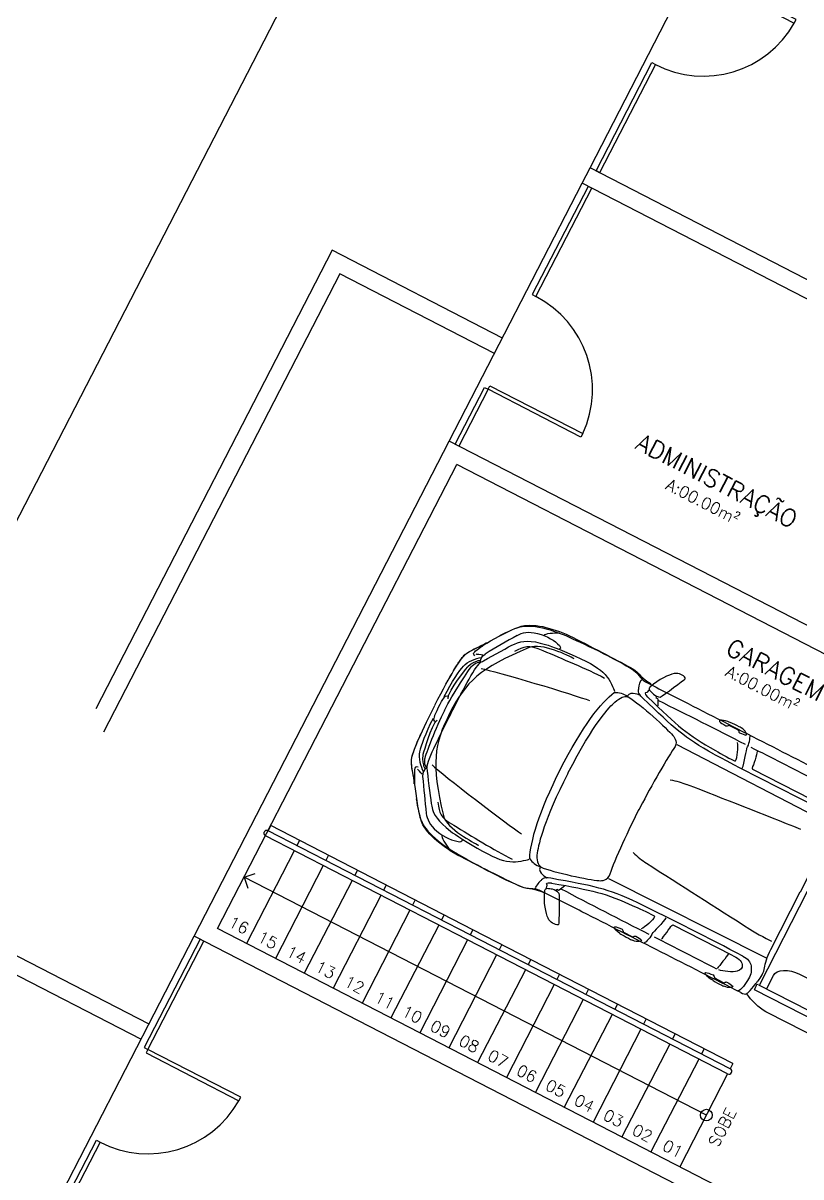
# Model space of a CAD drawing. Header units: millimetres. Extents: x 272118 to 273910, y 9581933 to 9583029.
# Drawn here: x 273267.46 to 273274.17, y 9582521.07 to 9582531.02 of the extents above; entities that cross this region are included whole.
import ezdxf

# ---------------------------------------------------------------- set-up
doc = ezdxf.new("R2010")
doc.units = ezdxf.units.MM
doc.header["$PDMODE"] = 35
doc.linetypes.add('HIDDEN', pattern=[9.525, 6.35, -3.175])
for name, color, linetype in [('ARQ-ALVENARIA', 4, 'Continuous'), ('ARQ-COTAS', 30, 'Continuous'), ('ARQ-ESQ-02', 2, 'Continuous'), ('ARQ-PENA-01', 1, 'Continuous'), ('ARQ-PENA-02', 2, 'Continuous'), ('ARQ-PENA-FINA-CINZA', 8, 'Continuous'), ('ARQ-PROJ-01', 1, 'HIDDEN'), ('ARQ-TEXTO2', 2, 'Continuous'), ('ARQ-TEXTO3', 3, 'Continuous')]:
    doc.layers.add(name, color=color, linetype=linetype)
doc.styles.add('ROMANS', font='romans.shx')
doc.styles.add('Romans_Anot', font='romans.shx')
doc.dimstyles.new('Escala 1-100', dxfattribs={"dimscale": 10, "dimtxt": 0.2, "dimasz": 0.15, "dimexe": 0.1, "dimexo": 0.2, "dimgap": 0.15, "dimtad": 1, "dimzin": 4, "dimdsep": 46, "dimtxsty": 'Romans_Anot', "dimblk": 'OBLIQUE', "dimcen": 0.25, "dimclrd": 256, "dimclre": 256, "dimclrt": 2, "dimaunit": 1, "dimadec": 3, "dimazin": 0, "dimtfac": 1, "dimtix": 1, "dimtmove": 2, "dimatfit": 3, "dimfxl": 0, "dimlwd": -1, "dimlwe": -1, "dimarcsym": 0})
doc.dimstyles.new('Escala 1-1000', dxfattribs={"dimscale": 15, "dimtxt": 0.2, "dimasz": 0.15, "dimexe": 0.1, "dimexo": 0.2, "dimgap": 0.15, "dimtad": 1, "dimzin": 4, "dimdsep": 46, "dimtxsty": 'Romans_Anot', "dimblk": 'OBLIQUE', "dimcen": 0.25, "dimse1": 1, "dimse2": 1, "dimsd1": 1, "dimsd2": 1, "dimclrd": 256, "dimclre": 256, "dimclrt": 2, "dimaunit": 1, "dimadec": 3, "dimazin": 0, "dimtfac": 1, "dimtix": 1, "dimtmove": 2, "dimatfit": 3, "dimfxl": 0, "dimlwd": -1, "dimlwe": -1, "dimarcsym": 0})

# ---------------------------------------------------------------- blocks, each defined once
blk = doc.blocks.new('*D37')
at = {"layer": 'Defpoints', "color": 0, "transparency": 16777216}
for p in [(273336.8507, 9582539.3946), (273336.8507, 9582539.3946), (273261.8954, 9582473.2003)]:
    blk.add_point(p, dxfattribs=at)
at = {"layer": 'ARQ-COTAS', "color": 2, "transparency": 16777216, "insert": (273296.8908, 9582509.1083), "char_height": 3, "attachment_point": 5, "rotation": 41.44827, "style": 'Romans_Anot'}
blk.add_mtext('100.00', dxfattribs=at)
blk = doc.blocks.new('_Oblique')
at = {"color": 0, "linetype": 'ByBlock', "lineweight": -2}
blk.add_line((-0.5, -0.5), (0.5, 0.5), dxfattribs=at)
blk = doc.blocks.new('*D40')
at = {"layer": 'ARQ-COTAS', "transparency": 16777216}
for p, q in [((273233.4164, 9582530.6198), (273231.8271, 9582527.535)), ((273270.3323, 9582508.8217), (273232.2851, 9582528.424)), ((273271.5896, 9582511.262), (273269.8743, 9582507.9328))]:
    blk.add_line(p, q, dxfattribs=at)
at = {"layer": 'Defpoints', "color": 0, "transparency": 16777216}
for p in [(273234.3324, 9582532.3977), (273232.2851, 9582528.424), (273272.5056, 9582513.0399)]:
    blk.add_point(p, dxfattribs=at)
at = {"layer": 'ARQ-COTAS', "transparency": 16777216, "xscale": 1.5, "yscale": 1.5, "zscale": 1.5}
for p, rotation in [((273232.2851, 9582528.424), 152.7420631240828), ((273270.3323, 9582508.8217), 332.7420631240828)]:
    blk.add_blockref('_Oblique', p, dxfattribs=dict(at, rotation=rotation))
at = {"layer": 'ARQ-COTAS', "color": 2, "transparency": 16777216, "insert": (273252.4537, 9582520.8452), "char_height": 2, "attachment_point": 5, "rotation": 332.74206, "style": 'Romans_Anot'}
blk.add_mtext('42.80', dxfattribs=at)
blk = doc.blocks.new('*D41')
at = {"layer": 'ARQ-COTAS', "transparency": 16777216}
for p, q in [((273283.1915, 9582529.4141), (273286.6176, 9582527.6489)), ((273276.8206, 9582510.8167), (273285.7287, 9582528.1069)), ((273274.2835, 9582512.1239), (273277.7096, 9582510.3587))]:
    blk.add_line(p, q, dxfattribs=at)
at = {"layer": 'Defpoints', "color": 0, "transparency": 16777216}
for p in [(273281.4136, 9582530.3301), (273285.7287, 9582528.1069), (273272.5056, 9582513.0399)]:
    blk.add_point(p, dxfattribs=at)
at = {"layer": 'ARQ-COTAS', "transparency": 16777216, "xscale": 1.5, "yscale": 1.5, "zscale": 1.5}
for p, rotation in [((273285.7287, 9582528.1069), 62.74206312157574), ((273276.8206, 9582510.8167), 242.7420631215758)]:
    blk.add_blockref('_Oblique', p, dxfattribs=dict(at, rotation=rotation))
at = {"layer": 'ARQ-COTAS', "color": 2, "transparency": 16777216, "insert": (273279.0523, 9582520.6068), "char_height": 2, "attachment_point": 5, "rotation": 62.74206, "style": 'Romans_Anot'}
blk.add_mtext('19.45', dxfattribs=at)

msp = doc.modelspace()

# ---------------------------------------------------------------- hatches: boundary and pattern name
at = {"layer": 'ARQ-ALVENARIA'}
h = msp.add_hatch(color=8, dxfattribs=at)
h.paths.add_polyline_path([(273272.8617, 9582525.2664, 0.002536), (273272.895, 9582525.2319)], flags=0)
h.paths.add_polyline_path([(273272.895, 9582525.2319, 0.139761), (273272.9547, 9582525.2075)], flags=0)
h.paths.add_polyline_path([(273273.1629, 9582525.3591, 0.291649), (273273.1702, 9582525.3725)], flags=0)
h = msp.add_hatch(color=8, dxfattribs=at)
h.paths.add_polyline_path([(273272.0258, 9582523.5498, 0.001), (273271.9784, 9582523.5565)], flags=0)
h.paths.add_polyline_path([(273272.0806, 9582523.5158, 0.139158), (273272.0258, 9582523.5498)], flags=0)

# ---------------------------------------------------------------- linework, layer by layer
at = {"layer": 'ARQ-ALVENARIA', "color": 8}
for p, q in [((273272.2814, 9582529.6355), (273272.3501, 9582529.7688)), ((273276.7948, 9582527.4788), (273272.3501, 9582529.7688)), ((273275.9705, 9582527.7348), (273272.2814, 9582529.6355)), ((273268.938, 9582523.1461), (273271.1364, 9582527.4131)), ((273275.3145, 9582525.2605), (273271.1364, 9582527.4131)), ((273269.14, 9582523.2107), (273271.201, 9582527.211)), ((273275.2458, 9582525.1271), (273271.201, 9582527.211)), ((273270.3448, 9582523.715), (273270.3219, 9582523.6705)), ((273270.5937, 9582523.5867), (273270.5708, 9582523.5423)), ((273270.8426, 9582523.4585), (273270.8197, 9582523.414)), ((273270.7968, 9582523.3696), (273270.3846, 9582522.5695)), ((273271.0915, 9582523.3303), (273271.0686, 9582523.2858)), ((273275.3627, 9582520.0048), (273269.14, 9582523.2107)), ((273271.0457, 9582523.2414), (273270.6335, 9582522.4413)), ((273271.3404, 9582523.202), (273271.3175, 9582523.1576)), ((273273.5805, 9582522.0479), (273271.3404, 9582523.202)), ((273273.3828, 9582520.8561), (273268.938, 9582523.1461)), ((273271.2946, 9582523.1131), (273270.8824, 9582522.3131)), ((273273.5347, 9582521.959), (273271.2946, 9582523.1131)), ((273273.5576, 9582522.0034), (273271.3175, 9582523.1576)), ((273271.5893, 9582523.0738), (273271.5664, 9582523.0293)), ((273271.5435, 9582522.9849), (273271.1313, 9582522.1848)), ((273271.8382, 9582522.9455), (273271.8153, 9582522.9011)), ((273271.7924, 9582522.8566), (273271.3802, 9582522.0566)), ((273272.0871, 9582522.8173), (273272.0642, 9582522.7728)), ((273272.0413, 9582522.7284), (273271.6291, 9582521.9283)), ((273272.336, 9582522.6891), (273272.3131, 9582522.6446)), ((273272.2902, 9582522.6002), (273271.878, 9582521.8001)), ((273272.5849, 9582522.5608), (273272.562, 9582522.5164)), ((273272.5391, 9582522.4719), (273272.1269, 9582521.6719)), ((273272.8338, 9582522.4326), (273272.8109, 9582522.3881)), ((273273.0827, 9582522.3043), (273273.0598, 9582522.2599)), ((273273.3316, 9582522.1761), (273273.3087, 9582522.1317)), ((273273.5805, 9582522.0479), (273273.5576, 9582522.0034))]:
    msp.add_line(p, q, dxfattribs=at)
for points in [[(273272.828, 9582525.3392, 0.007609), (273273.1938, 9582525.1512, -0.000033), (273274.5621, 9582524.4519)], [(273272.8617, 9582525.2664, 0.002536), (273272.895, 9582525.2319, 0.139761), (273272.9547, 9582525.2075)], [(273273.6336, 9582524.9511, 0.018307), (273273.5583, 9582524.9874, 0.00379), (273273.5381, 9582524.9956)], [(273273.648, 9582522.6598, -0.000029), (273272.2787, 9582523.357, 0.007592), (273271.9117, 9582523.5428)], [(273272.0806, 9582523.5158, 0.139158), (273272.0258, 9582523.5498, 0.001), (273271.9784, 9582523.5565)], [(273272.6068, 9582523.1696, -0.001054), (273272.6253, 9582523.1581, 0.01916), (273272.6989, 9582523.1185, 0.013324), (273272.7161, 9582523.1103)], [(273273.4106, 9582522.7626, 0.019973), (273273.4842, 9582522.7228, 0.002241), (273273.5013, 9582522.7146)]]:
    msp.add_lwpolyline(points, format="xyb", dxfattribs=at)
for points in [[(273271.1049, 9582525.215), (273271.1199, 9582525.2163)], [(273272.5571, 9582525.2464), (273272.563, 9582525.2461)], [(273272.8574, 9582525.2675), (273272.8391, 9582525.2471)], [(273272.9231, 9582525.2132), (273272.917, 9582525.2014), (273272.9302, 9582525.194), (273272.9328, 9582525.1889), (273272.9331, 9582525.13)], [(273271.0006, 9582525.0106), (273271.0084, 9582524.9976)], [(273273.5187, 9582524.9583), (273273.533, 9582524.9597)], [(273273.5465, 9582524.9646), (273273.621, 9582524.9274)], [(273273.0965, 9582524.7976), (273274.4488, 9582524.098)], [(273273.5948, 9582524.6565), (273273.6019, 9582524.6586)], [(273273.7461, 9582524.5954), (273273.7497, 9582524.5846), (273274.2551, 9582524.3268)], [(273274.4133, 9582524.0249), (273274.1591, 9582523.5264)], [(273271.8279, 9582523.8166), (273271.8315, 9582523.8119)], [(273272.5078, 9582523.6435), (273273.868, 9582522.9595)], [(273271.9749, 9582523.5593), (273271.9808, 9582523.5861)], [(273272.0574, 9582523.538), (273272.0634, 9582523.5498), (273272.0771, 9582523.5436), (273272.0828, 9582523.5444), (273272.1307, 9582523.5788)], [(273273.8139, 9582522.7285), (273274.2242, 9582523.5328)], [(273273.9064, 9582523.031), (273274.1607, 9582523.5295)], [(273272.9024, 9582523.3211), (273272.9049, 9582523.3141)], [(273272.6255, 9582523.2072), (273272.6329, 9582523.1949)], [(273273.0529, 9582523.2393), (273273.0638, 9582523.2428), (273273.5692, 9582522.985)], [(273272.6368, 9582523.1811), (273272.7106, 9582523.1426)], [(273273.4109, 9582522.8115), (273273.4181, 9582522.7992)], [(273273.8715, 9582522.6962), (273273.929, 9582522.8056)], [(273274.1556, 9582522.8188), (273274.47, 9582522.6584)], [(273273.4222, 9582522.7855), (273273.4959, 9582522.7469)], [(273273.8021, 9582522.7267), (273274.9661, 9582522.133), (273275.0383, 9582522.0973)], [(273273.7165, 9582522.6246), (273273.7002, 9582522.6478)], [(273275.0116, 9582522.0482), (273273.7672, 9582522.6829)], [(273274.5017, 9582522.1697), (273273.882, 9582522.4858)]]:
    msp.add_lwpolyline(points, dxfattribs=at)
msp.add_circle((273273.3515, 9582521.6034), 0.05, dxfattribs=at)
for centre, radius, start, end in [((273278.6258, 9582513.5733), 13.9883, 119.57799, 120.88468), ((273273.1561, 9582525.3715), 0.0142, 298.68386, 3.72097), ((273272.4513, 9582524.8545), 0.422, 57.48079, 58.43093), ((273251.5827, 9582481.8595), 48.2947, 62.75973, 63.75688), ((273292.122, 9582560.0848), 40.0111, 242.1266, 243.5802), ((270612.3752, 9577307.3715), 5856.9726, 62.9682854, 62.97417747), ((273285.4508, 9582525.8181), 14.6019, 185.0942, 186.34598), ((273168.3631, 9582256.8177), 287.4306, 68.401464, 68.61257), ((273421.9329, 9582756.3968), 276.3016, 237.342215, 237.561821), ((273295.6206, 9582568.1938), 50.4576, 242.21331, 243.18028), ((273254.7855, 9582486.8644), 40.7479, 62.39501, 63.82232), ((274603.3744, 9585131.9471), 2928.4864, 242.9787828, 242.9905669), ((273273.5462, 9582521.9812), 0.025, 242.74206, 62.74206)]:
    msp.add_arc(centre, radius, start, end, dxfattribs=at)
for points in [[(273271.4323, 9582525.6558), (273271.4953, 9582525.6979), (273271.6408, 9582525.7724), (273271.7002, 9582525.797)], [(273271.5716, 9582525.7367), (273271.6312, 9582525.769), (273271.7399, 9582525.8139), (273271.7712, 9582525.8214)], [(273271.7002, 9582525.797), (273271.7711, 9582525.8264), (273271.8953, 9582525.8387), (273272.1251, 9582525.7422)], [(273271.7712, 9582525.8214), (273271.8024, 9582525.8289), (273271.9008, 9582525.8273), (273271.9693, 9582525.808)], [(273271.9693, 9582525.808), (273272.0549, 9582525.7839), (273272.1187, 9582525.7631), (273272.2026, 9582525.7203)], [(273271.6986, 9582525.6641), (273271.7696, 9582525.6964), (273271.834, 9582525.6992), (273271.9665, 9582525.6602)], [(273271.7211, 9582525.7388), (273271.7621, 9582525.7615), (273271.8216, 9582525.7761), (273271.8966, 9582525.7553)], [(273271.8966, 9582525.7553), (273271.9867, 9582525.7302), (273272.0451, 9582525.6954), (273272.0862, 9582525.6506)], [(273271.9529, 9582525.7416), (273271.963, 9582525.7538), (273272.0367, 9582525.763), (273272.0858, 9582525.7595)], [(273272.1251, 9582525.7422), (273272.2219, 9582525.7015), (273272.5181, 9582525.5639), (273272.6969, 9582525.4566)], [(273272.2026, 9582525.7203), (273272.3766, 9582525.6316), (273272.6206, 9582525.5073), (273272.7169, 9582525.4503)], [(273271.8251, 9582525.634), (273271.3972, 9582525.455), (273271.2793, 9582525.3405), (273271.1413, 9582525.07)], [(273271.2266, 9582525.5173), (273271.2616, 9582525.5706), (273271.2692, 9582525.5725), (273271.3099, 9582525.5993)], [(273271.2575, 9582525.5574), (273271.3032, 9582525.6106), (273271.4111, 9582525.6402), (273271.4557, 9582525.6766)], [(273271.3099, 9582525.5993), (273271.3508, 9582525.626), (273271.4269, 9582525.6522), (273271.4323, 9582525.6558)], [(273271.3572, 9582525.5628), (273271.3369, 9582525.5771), (273271.344, 9582525.5864), (273271.3561, 9582525.5979)], [(273271.3561, 9582525.5979), (273271.3681, 9582525.6097), (273271.4475, 9582525.6653), (273271.4475, 9582525.6653)], [(273271.4318, 9582525.5191), (273271.5187, 9582525.5676), (273271.6477, 9582525.6411), (273271.6986, 9582525.6641)], [(273271.7013, 9582525.6033), (273271.7876, 9582525.6454), (273271.8124, 9582525.6637), (273271.9426, 9582525.6081)], [(273272.2116, 9582525.5375), (273272.1685, 9582525.5595), (273271.9344, 9582525.6798), (273271.8251, 9582525.634)], [(273271.9426, 9582525.6081), (273272.1062, 9582525.5381), (273272.3196, 9582525.4516), (273272.4753, 9582525.3705)], [(273271.9665, 9582525.6602), (273272.017, 9582525.6455), (273272.1392, 9582525.597), (273272.2686, 9582525.5369)], [(273272.0862, 9582525.6506), (273272.1002, 9582525.6352), (273272.0928, 9582525.6206), (273272.083, 9582525.619)], [(273271.0114, 9582525.1358), (273271.1581, 9582525.4235), (273271.2266, 9582525.5173), (273271.2266, 9582525.5173)], [(273271.138, 9582525.3696), (273271.138, 9582525.3696), (273271.1997, 9582525.4903), (273271.2575, 9582525.5574)], [(273271.1501, 9582525.0632), (273271.2375, 9582525.2346), (273271.3506, 9582525.46), (273271.4046, 9582525.505)], [(273271.2579, 9582525.4743), (273271.2936, 9582525.5139), (273271.3653, 9582525.5399), (273271.4125, 9582525.5484)], [(273271.2969, 9582525.4704), (273271.3218, 9582525.4996), (273271.3749, 9582525.5177), (273271.3749, 9582525.5177)], [(273271.3343, 9582525.4768), (273271.3604, 9582525.5023), (273271.3737, 9582525.5031), (273271.3924, 9582525.5067)], [(273271.4257, 9582525.5686), (273271.4127, 9582525.5731), (273271.3672, 9582525.5754), (273271.3672, 9582525.5754)], [(273271.3749, 9582525.5177), (273271.391, 9582525.5244), (273271.4005, 9582525.5229), (273271.4005, 9582525.5229)], [(273271.3924, 9582525.5067), (273271.4088, 9582525.5099), (273271.4185, 9582525.5117), (273271.4318, 9582525.5191)], [(273271.4049, 9582525.5137), (273271.4075, 9582525.5362), (273271.4124, 9582525.5573), (273271.4454, 9582525.5781)], [(273272.2686, 9582525.5369), (273272.398, 9582525.4768), (273272.4521, 9582525.4373), (273272.4965, 9582525.3799)], [(273271.0925, 9582525.211), (273271.1586, 9582525.3406), (273271.2222, 9582525.4346), (273271.2579, 9582525.4743)], [(273271.0945, 9582525.0912), (273271.1684, 9582525.2361), (273271.3086, 9582525.4515), (273271.3343, 9582525.4768)], [(273271.1301, 9582525.2206), (273271.1864, 9582525.3384), (273271.2969, 9582525.4704), (273271.2969, 9582525.4704)], [(273271.412, 9582525.4535), (273271.5255, 9582525.4315), (273272.2199, 9582525.2259), (273272.3454, 9582525.1766)], [(273272.6969, 9582525.4566), (273272.7814, 9582525.4059), (273272.7728, 9582525.3692), (273272.828, 9582525.3392)], [(273272.7169, 9582525.4503), (273272.7807, 9582525.4127), (273272.7899, 9582525.3658), (273272.8745, 9582525.3226)], [(273273.0729, 9582525.4089), (273273.029, 9582525.3993), (273272.9436, 9582525.364), (273272.866, 9582525.2918)], [(273273.0729, 9582525.4089), (273273.029, 9582525.3993), (273272.9436, 9582525.364), (273272.866, 9582525.2918)], [(273273.1702, 9582525.3725), (273273.1558, 9582525.3947), (273273.1165, 9582525.4183), (273273.0729, 9582525.4089)], [(273273.1702, 9582525.3725), (273273.1558, 9582525.3947), (273273.1165, 9582525.4183), (273273.0729, 9582525.4089)], [(273272.4965, 9582525.3799), (273272.5337, 9582525.3324), (273272.5611, 9582525.254), (273272.5611, 9582525.254)], [(273272.7703, 9582525.2841), (273272.7731, 9582525.3014), (273272.7835, 9582525.3593), (273272.7978, 9582525.3582)], [(273272.866, 9582525.2918), (273272.866, 9582525.2918), (273272.8512, 9582525.2771), (273272.8617, 9582525.2664)], [(273272.866, 9582525.2918), (273272.866, 9582525.2918), (273272.8512, 9582525.2771), (273272.8617, 9582525.2664)], [(273272.9547, 9582525.2075), (273272.9839, 9582525.2207), (273273.1629, 9582525.3591), (273273.1629, 9582525.3591)], [(273272.9547, 9582525.2075), (273272.9839, 9582525.2207), (273273.1629, 9582525.3591), (273273.1629, 9582525.3591)], [(273271.0428, 9582525.1188), (273271.0856, 9582525.2026), (273271.1049, 9582525.215), (273271.1049, 9582525.215)], [(273271.1275, 9582525.1924), (273271.126, 9582525.2069), (273271.1301, 9582525.2206), (273271.1301, 9582525.2206)], [(273272.0924, 9582524.5825), (273272.2787, 9582524.9477), (273272.4491, 9582525.1666), (273272.5571, 9582525.2464)], [(273272.563, 9582525.2461), (273272.5982, 9582525.2474), (273272.6349, 9582525.2373), (273272.6723, 9582525.214)], [(273272.5632, 9582525.1624), (273272.61, 9582525.2017), (273272.6462, 9582525.2205), (273272.6718, 9582525.2104)], [(273272.6733, 9582525.2176), (273272.6877, 9582525.2458), (273272.7174, 9582525.2415), (273272.7369, 9582525.2374)], [(273272.6782, 9582525.2103), (273272.7886, 9582525.1398), (273273.0126, 9582524.9354), (273273.0627, 9582524.876)], [(273272.7369, 9582525.2374), (273272.7567, 9582525.2334), (273272.7817, 9582525.2247), (273272.7817, 9582525.2247)], [(273272.8033, 9582525.1988), (273272.7549, 9582525.2453), (273272.7673, 9582525.2668), (273272.7703, 9582525.2841)], [(273273.4161, 9582524.7156), (273273.1565, 9582524.8584), (273273.0774, 9582524.9363), (273272.8033, 9582525.1988)], [(273272.8391, 9582525.2471), (273272.8251, 9582525.2498), (273272.8237, 9582525.2394), (273272.8237, 9582525.2394)], [(273272.8237, 9582525.2394), (273272.8267, 9582525.2259), (273272.8461, 9582525.2068), (273272.8461, 9582525.2068)], [(273272.8461, 9582525.2068), (273273.1086, 9582524.9581), (273273.1826, 9582524.8827), (273273.4298, 9582524.7468)], [(273271.0098, 9582525.1327), (273270.863, 9582524.845), (273270.8273, 9582524.7343), (273270.8273, 9582524.7343)], [(273271.0948, 9582525.0919), (273271.0208, 9582524.9467), (273270.9289, 9582524.7069), (273270.9233, 9582524.671)], [(273271.042, 9582525.1172), (273270.9993, 9582525.0335), (273271.0006, 9582525.0106), (273271.0006, 9582525.0106)], [(273272.1593, 9582524.5508), (273272.3828, 9582524.9889), (273272.5224, 9582525.128), (273272.5632, 9582525.1624)], [(273270.9966, 9582525.0231), (273270.9304, 9582524.8932), (273270.8917, 9582524.7867), (273270.8806, 9582524.7344)], [(273271.1501, 9582525.0632), (273271.0627, 9582524.8919), (273270.9465, 9582524.6678), (273270.9418, 9582524.5977)], [(273271.1413, 9582525.07), (273271.0034, 9582524.7994), (273270.9798, 9582524.6368), (273271.0861, 9582524.1853)], [(273271.0334, 9582525.0057), (273271.0208, 9582524.9985), (273271.0121, 9582524.9872), (273271.0121, 9582524.9872)], [(273273.4707, 9582525.0078), (273273.4627, 9582525.0075), (273273.4632, 9582525.0001), (273273.4654, 9582524.9975)], [(273273.4707, 9582525.0078), (273273.4627, 9582525.0075), (273273.4632, 9582525.0001), (273273.4654, 9582524.9975)], [(273273.4654, 9582524.9975), (273273.4733, 9582524.9873), (273273.4936, 9582524.9733), (273273.5187, 9582524.9583)], [(273273.4654, 9582524.9975), (273273.4733, 9582524.9873), (273273.4936, 9582524.9733), (273273.5187, 9582524.9583)], [(273273.5381, 9582524.9956), (273273.5084, 9582525.0075), (273273.4842, 9582525.0084), (273273.4707, 9582525.0078)], [(273273.5381, 9582524.9956), (273273.5084, 9582525.0075), (273273.4842, 9582525.0084), (273273.4707, 9582525.0078)], [(273270.815, 9582524.6898), (273270.8354, 9582524.7759), (273270.8968, 9582524.8967), (273270.8968, 9582524.8967)], [(273271.0121, 9582524.9872), (273270.9498, 9582524.8723), (273270.9078, 9582524.7055), (273270.9078, 9582524.7055)], [(273273.533, 9582524.9597), (273273.5389, 9582524.9611), (273273.5465, 9582524.9646), (273273.5465, 9582524.9646)], [(273273.533, 9582524.9597), (273273.5389, 9582524.9611), (273273.5465, 9582524.9646), (273273.5465, 9582524.9646)], [(273273.621, 9582524.9274), (273273.6339, 9582524.9208), (273273.6298, 9582524.9103), (273273.6308, 9582524.907)], [(273273.621, 9582524.9274), (273273.6339, 9582524.9208), (273273.6298, 9582524.9103), (273273.6308, 9582524.907)], [(273273.6308, 9582524.907), (273273.6308, 9582524.907), (273273.633, 9582524.9012), (273273.6371, 9582524.8994)], [(273273.6308, 9582524.907), (273273.6308, 9582524.907), (273273.633, 9582524.9012), (273273.6371, 9582524.8994)], [(273273.6503, 9582524.9419), (273273.6453, 9582524.9447), (273273.639, 9582524.9483), (273273.6336, 9582524.9511)], [(273273.6503, 9582524.9419), (273273.6453, 9582524.9447), (273273.639, 9582524.9483), (273273.6336, 9582524.9511)], [(273273.6371, 9582524.8994), (273273.6608, 9582524.8883), (273273.6811, 9582524.8816), (273273.6913, 9582524.8796)], [(273273.6371, 9582524.8994), (273273.6608, 9582524.8883), (273273.6811, 9582524.8816), (273273.6913, 9582524.8796)], [(273273.6912, 9582524.9025), (273273.6853, 9582524.9138), (273273.6729, 9582524.9296), (273273.6503, 9582524.9419)], [(273273.6912, 9582524.9025), (273273.6853, 9582524.9138), (273273.6729, 9582524.9296), (273273.6503, 9582524.9419)], [(273273.6913, 9582524.8796), (273273.702, 9582524.8774), (273273.6995, 9582524.887), (273273.6912, 9582524.9025)], [(273273.6913, 9582524.8796), (273273.702, 9582524.8774), (273273.6995, 9582524.887), (273273.6912, 9582524.9025)], [(273273.0627, 9582524.876), (273273.0815, 9582524.854), (273273.1089, 9582524.8143), (273273.0724, 9582524.7628)], [(273273.6019, 9582524.6586), (273273.6206, 9582524.6778), (273273.6267, 9582524.7829), (273273.6203, 9582524.814)], [(273273.7002, 9582524.7652), (273273.7211, 9582524.796), (273273.7307, 9582524.858), (273273.7281, 9582524.8757)], [(273270.8273, 9582524.7343), (273270.8047, 9582524.6749), (273270.8076, 9582524.6676), (273270.8098, 9582524.619)], [(273270.8806, 9582524.7344), (273270.8694, 9582524.6821), (273270.8904, 9582524.609), (273270.9112, 9582524.5657)], [(273270.9078, 9582524.7055), (273270.8988, 9582524.6681), (273270.9155, 9582524.6147), (273270.9155, 9582524.6147)], [(273273.0724, 9582524.7628), (273273.003, 9582524.665), (273272.8475, 9582524.3876), (273272.7689, 9582524.2335)], [(273273.4297, 9582524.7467), (273273.4831, 9582524.7155), (273273.5686, 9582524.6675), (273273.5948, 9582524.6565)], [(273273.6613, 9582524.5947), (273273.6789, 9582524.6318), (273273.7002, 9582524.7652), (273273.7002, 9582524.7652)], [(273273.789, 9582524.7365), (273273.7887, 9582524.7138), (273273.7556, 9582524.6189), (273273.7461, 9582524.5954)], [(273270.8348, 9582524.4593), (273270.8381, 9582524.5168), (273270.7987, 9582524.6215), (273270.815, 9582524.6898)], [(273270.8098, 9582524.619), (273270.8123, 9582524.5701), (273270.8357, 9582524.4931), (273270.836, 9582524.4868)], [(273270.8672, 9582524.6021), (273270.8437, 9582524.6101), (273270.8404, 9582524.5989), (273270.8381, 9582524.5823)], [(273270.9349, 9582524.5923), (273270.9183, 9582524.5771), (273270.9039, 9582524.5605), (273270.9065, 9582524.5215)], [(273270.9155, 9582524.6147), (273270.9194, 9582524.5975), (273270.9262, 9582524.5907), (273270.9262, 9582524.5907)], [(273270.9233, 9582524.671), (273270.9181, 9582524.635), (273270.9251, 9582524.6237), (273270.9333, 9582524.6066)], [(273270.9333, 9582524.6066), (273270.9404, 9582524.5915), (273270.9446, 9582524.5825), (273270.9464, 9582524.5676)], [(273270.9878, 9582524.6217), (273271.0723, 9582524.543), (273271.6464, 9582524.1016), (273271.7599, 9582524.0288)], [(273270.8381, 9582524.5823), (273270.8356, 9582524.5657), (273270.8372, 9582524.4688), (273270.8372, 9582524.4688)], [(273270.9028, 9582524.5433), (273270.8914, 9582524.5511), (273270.8628, 9582524.5865), (273270.8628, 9582524.5865)], [(273270.9464, 9582524.5676), (273270.9581, 9582524.4687), (273270.9744, 9582524.3211), (273270.9856, 9582524.2662)], [(273272.0924, 9582524.5825), (273271.9061, 9582524.2173), (273271.829, 9582523.9507), (273271.8279, 9582523.8166)], [(273272.1573, 9582524.5469), (273271.9538, 9582524.1479), (273271.9087, 9582523.9521), (273271.8943, 9582523.8634)], [(273273.0396, 9582524.4926), (273273.0934, 9582524.4861), (273273.1428, 9582524.4682), (273273.1811, 9582524.4546)], [(273270.836, 9582524.4868), (273270.8389, 9582524.4111), (273270.864, 9582524.2495), (273270.8789, 9582524.1869)], [(273270.9028, 9582524.1189), (273270.8906, 9582524.1487), (273270.8631, 9582524.263), (273270.8542, 9582524.3302)], [(273271.0364, 9582524.2999), (273271.053, 9582524.2052), (273271.0528, 9582524.1744), (273271.1742, 9582524.1016)], [(273270.9383, 9582524.2041), (273270.9441, 9582524.1577), (273270.9671, 9582524.1008), (273271.028, 9582524.0525)], [(273270.9856, 9582524.2662), (273271.0011, 9582524.1898), (273271.0368, 9582524.1362), (273271.146, 9582524.0517)], [(273272.5217, 9582523.6833), (273272.5602, 9582523.797), (273272.6935, 9582524.0858), (273272.772, 9582524.2396)], [(273270.8789, 9582524.1869), (273270.8968, 9582524.1124), (273270.9598, 9582524.0045), (273271.1727, 9582523.875)], [(273271.03, 9582523.9664), (273270.9742, 9582524.0106), (273270.9151, 9582524.0892), (273270.9028, 9582524.1189)], [(273271.0861, 9582524.1853), (273271.1133, 9582524.0699), (273271.3481, 9582523.9511), (273271.3912, 9582523.9291)], [(273271.1742, 9582524.1016), (273271.3269, 9582524.0102), (273271.5223, 9582523.8884), (273271.6793, 9582523.8098)], [(273271.028, 9582524.0525), (273271.1013, 9582523.9943), (273271.1638, 9582523.9674), (273271.224, 9582523.9603)], [(273271.0721, 9582524.0147), (273271.0683, 9582523.9998), (273271.104, 9582523.9344), (273271.1357, 9582523.8969)], [(273271.146, 9582524.0517), (273271.1877, 9582524.0194), (273271.2986, 9582523.9491), (273271.4232, 9582523.8794)], [(273271.238, 9582523.829), (273271.154, 9582523.8718), (273271.0998, 9582523.9113), (273271.03, 9582523.9664)], [(273271.224, 9582523.9603), (273271.2448, 9582523.9581), (273271.2523, 9582523.9727), (273271.2479, 9582523.9818)], [(273271.1727, 9582523.875), (273271.2625, 9582523.8206), (273271.5478, 9582523.6616), (273271.7398, 9582523.58)], [(273271.7584, 9582523.5712), (273271.6558, 9582523.6157), (273271.412, 9582523.7403), (273271.238, 9582523.829)], [(273271.4232, 9582523.8794), (273271.5479, 9582523.8101), (273271.6116, 9582523.7896), (273271.6841, 9582523.7872)], [(273271.6841, 9582523.7872), (273271.7445, 9582523.7852), (273271.824, 9582523.809), (273271.824, 9582523.809)], [(273271.8315, 9582523.8119), (273271.851, 9582523.7826), (273271.8809, 9582523.759), (273271.9216, 9582523.7423)], [(273271.8943, 9582523.8634), (273271.8847, 9582523.803), (273271.901, 9582523.7596), (273271.9243, 9582523.7449)], [(273272.7212, 9582523.8683), (273272.7581, 9582523.8287), (273272.8015, 9582523.7992), (273272.835, 9582523.7761)], [(273271.9194, 9582523.7395), (273271.9049, 9582523.7111), (273271.9258, 9582523.6896), (273271.9406, 9582523.6762)], [(273271.9216, 9582523.7423), (273272.0391, 9582523.6939), (273272.3455, 9582523.6304), (273272.4244, 9582523.6246)], [(273271.9225, 9582523.622), (273271.9101, 9582523.6094), (273271.8693, 9582523.5668), (273271.8786, 9582523.5562)], [(273272.0108, 9582523.6451), (273271.9449, 9582523.6572), (273271.9347, 9582523.6344), (273271.9225, 9582523.622)], [(273271.9406, 9582523.6762), (273271.9555, 9582523.6627), (273271.9772, 9582523.6475), (273271.9772, 9582523.6475)], [(273271.9808, 9582523.5861), (273271.9703, 9582523.5959), (273271.9779, 9582523.6031), (273271.9779, 9582523.6031)], [(273271.9779, 9582523.6031), (273271.9905, 9582523.6086), (273272.0174, 9582523.6042), (273272.0174, 9582523.6042)], [(273272.7617, 9582523.4328), (273272.4937, 9582523.559), (273272.3843, 9582523.5775), (273272.0108, 9582523.6451)], [(273272.0174, 9582523.6042), (273272.3729, 9582523.5376), (273272.4773, 9582523.522), (273272.7325, 9582523.4018)], [(273272.4244, 9582523.6246), (273272.4533, 9582523.6224), (273272.5015, 9582523.6235), (273272.5217, 9582523.6833)], [(273271.7398, 9582523.58), (273271.8304, 9582523.5414), (273271.855, 9582523.5699), (273271.9117, 9582523.5428)], [(273271.9543, 9582523.5186), (273271.8697, 9582523.5618), (273271.8264, 9582523.5417), (273271.7584, 9582523.5712)], [(273271.9871, 9582523.3021), (273271.969, 9582523.343), (273271.9474, 9582523.433), (273271.9603, 9582523.5382)], [(273271.9871, 9582523.3021), (273271.969, 9582523.343), (273271.9474, 9582523.433), (273271.9603, 9582523.5382)], [(273271.9603, 9582523.5382), (273271.9603, 9582523.5382), (273271.9635, 9582523.5587), (273271.9784, 9582523.5565)], [(273271.9603, 9582523.5382), (273271.9603, 9582523.5382), (273271.9635, 9582523.5587), (273271.9784, 9582523.5565)], [(273272.0806, 9582523.5158), (273272.087, 9582523.4843), (273272.0801, 9582523.2583), (273272.0801, 9582523.2583)], [(273272.0806, 9582523.5158), (273272.087, 9582523.4843), (273272.0801, 9582523.2583), (273272.0801, 9582523.2583)], [(273272.7325, 9582523.4018), (273272.789, 9582523.3768), (273272.8781, 9582523.3358), (273272.9024, 9582523.3211)], [(273272.0735, 9582523.2444), (273272.0472, 9582523.2431), (273272.005, 9582523.2612), (273271.9871, 9582523.3021)], [(273272.0735, 9582523.2444), (273272.0472, 9582523.2431), (273272.005, 9582523.2612), (273271.9871, 9582523.3021)], [(273272.9049, 9582523.3141), (273272.9002, 9582523.2875), (273272.8188, 9582523.221), (273272.7899, 9582523.2081)], [(273273.0036, 9582523.3052), (273272.9839, 9582523.2692), (273272.8885, 9582523.1737), (273272.8885, 9582523.1737)], [(273272.0801, 9582523.2583), (273272.0812, 9582523.2489), (273272.0735, 9582523.2444), (273272.0735, 9582523.2444)], [(273272.0801, 9582523.2583), (273272.0812, 9582523.2489), (273272.0735, 9582523.2444), (273272.0735, 9582523.2444)], [(273272.5573, 9582523.2171), (273272.5529, 9582523.2237), (273272.5591, 9582523.2277), (273272.5625, 9582523.2274)], [(273272.5573, 9582523.2171), (273272.5529, 9582523.2237), (273272.5591, 9582523.2277), (273272.5625, 9582523.2274)], [(273272.6068, 9582523.1696), (273272.5797, 9582523.1868), (273272.5648, 9582523.2058), (273272.5573, 9582523.2171)], [(273272.6068, 9582523.1696), (273272.5797, 9582523.1868), (273272.5648, 9582523.2058), (273272.5573, 9582523.2171)], [(273272.5625, 9582523.2274), (273272.5754, 9582523.227), (273272.5988, 9582523.2189), (273272.6255, 9582523.2072)], [(273272.5625, 9582523.2274), (273272.5754, 9582523.227), (273272.5988, 9582523.2189), (273272.6255, 9582523.2072)], [(273272.9639, 9582523.1218), (273272.982, 9582523.1355), (273273.0395, 9582523.2179), (273273.0529, 9582523.2393)], [(273273.7277, 9582523.2063), (273273.7758, 9582523.173), (273273.9138, 9582523.1027), (273273.9138, 9582523.1027)], [(273272.6329, 9582523.1949), (273272.6352, 9582523.1893), (273272.6368, 9582523.1811), (273272.6368, 9582523.1811)], [(273272.6329, 9582523.1949), (273272.6352, 9582523.1893), (273272.6368, 9582523.1811), (273272.6368, 9582523.1811)], [(273272.7106, 9582523.1426), (273272.7235, 9582523.136), (273272.7297, 9582523.1455), (273272.7328, 9582523.1466)], [(273272.7106, 9582523.1426), (273272.7235, 9582523.136), (273272.7297, 9582523.1455), (273272.7328, 9582523.1466)], [(273272.772, 9582523.1004), (273272.7594, 9582523.0985), (273272.7393, 9582523.0993), (273272.7161, 9582523.1103)], [(273272.772, 9582523.1004), (273272.7594, 9582523.0985), (273272.7393, 9582523.0993), (273272.7161, 9582523.1103)], [(273272.7328, 9582523.1466), (273272.7328, 9582523.1466), (273272.7389, 9582523.1483), (273272.7428, 9582523.1461)], [(273272.7328, 9582523.1466), (273272.7328, 9582523.1466), (273272.7389, 9582523.1483), (273272.7428, 9582523.1461)], [(273272.7428, 9582523.1461), (273272.7657, 9582523.1333), (273272.783, 9582523.1209), (273272.7906, 9582523.1138)], [(273272.7428, 9582523.1461), (273272.7657, 9582523.1333), (273272.783, 9582523.1209), (273272.7906, 9582523.1138)], [(273272.7906, 9582523.1138), (273272.7987, 9582523.1064), (273272.7894, 9582523.1028), (273272.772, 9582523.1004)], [(273272.7906, 9582523.1138), (273272.7987, 9582523.1064), (273272.7894, 9582523.1028), (273272.772, 9582523.1004)], [(273272.8885, 9582523.1737), (273272.8757, 9582523.1386), (273272.8311, 9582523.0945), (273272.8154, 9582523.0863)], [(273273.854, 9582522.8737), (273273.8581, 9582522.9091), (273273.8728, 9582522.965), (273273.9064, 9582523.031)], [(273273.5427, 9582522.9955), (273273.5256, 9582522.9675), (273273.4653, 9582522.8906), (273273.445, 9582522.8663)], [(273273.5692, 9582522.985), (273273.6228, 9582522.9577), (273273.657, 9582522.9362), (273273.6607, 9582522.9017)], [(273273.6607, 9582522.9017), (273273.6647, 9582522.8669), (273273.6448, 9582522.8536), (273273.6177, 9582522.8443)], [(273273.667, 9582522.9737), (273273.7072, 9582522.9532), (273273.7325, 9582522.923), (273273.737, 9582522.8912)], [(273273.3427, 9582522.8215), (273273.3382, 9582522.8282), (273273.3444, 9582522.8321), (273273.3478, 9582522.8319)], [(273273.3427, 9582522.8215), (273273.3382, 9582522.8282), (273273.3444, 9582522.8321), (273273.3478, 9582522.8319)], [(273273.392, 9582522.7739), (273273.365, 9582522.791), (273273.35, 9582522.8102), (273273.3427, 9582522.8215)], [(273273.392, 9582522.7739), (273273.365, 9582522.791), (273273.35, 9582522.8102), (273273.3427, 9582522.8215)], [(273273.3478, 9582522.8319), (273273.3607, 9582522.8314), (273273.3839, 9582522.8234), (273273.4109, 9582522.8115)], [(273273.3478, 9582522.8319), (273273.3607, 9582522.8314), (273273.3839, 9582522.8234), (273273.4109, 9582522.8115)], [(273273.6177, 9582522.8443), (273273.5845, 9582522.8331), (273273.4892, 9582522.8417), (273273.4604, 9582522.8556)], [(273273.737, 9582522.8912), (273273.7414, 9582522.8591), (273273.7413, 9582522.8131), (273273.7159, 9582522.7786)], [(273273.7999, 9582522.7644), (273273.818, 9582522.783), (273273.8497, 9582522.8382), (273273.854, 9582522.8737)], [(273273.929, 9582522.8056), (273273.9571, 9582522.8606), (273274.0623, 9582522.8664), (273274.1556, 9582522.8188)], [(273273.4106, 9582522.7626), (273273.4038, 9582522.7665), (273273.3985, 9582522.77), (273273.392, 9582522.7739)], [(273273.4106, 9582522.7626), (273273.4038, 9582522.7665), (273273.3985, 9582522.77), (273273.392, 9582522.7739)], [(273273.4181, 9582522.7992), (273273.4205, 9582522.7937), (273273.4222, 9582522.7855), (273273.4222, 9582522.7855)], [(273273.4181, 9582522.7992), (273273.4205, 9582522.7937), (273273.4222, 9582522.7855), (273273.4222, 9582522.7855)], [(273273.4959, 9582522.7469), (273273.5088, 9582522.7403), (273273.5149, 9582522.7499), (273273.5181, 9582522.7509)], [(273273.4959, 9582522.7469), (273273.5088, 9582522.7403), (273273.5149, 9582522.7499), (273273.5181, 9582522.7509)], [(273273.5573, 9582522.7047), (273273.5447, 9582522.703), (273273.5246, 9582522.7037), (273273.5013, 9582522.7146)], [(273273.5573, 9582522.7047), (273273.5447, 9582522.703), (273273.5246, 9582522.7037), (273273.5013, 9582522.7146)], [(273273.5181, 9582522.7509), (273273.5181, 9582522.7509), (273273.5241, 9582522.7527), (273273.5281, 9582522.7504)], [(273273.5181, 9582522.7509), (273273.5181, 9582522.7509), (273273.5241, 9582522.7527), (273273.5281, 9582522.7504)], [(273273.5281, 9582522.7504), (273273.5509, 9582522.7377), (273273.5683, 9582522.7253), (273273.5759, 9582522.7182)], [(273273.5281, 9582522.7504), (273273.5509, 9582522.7377), (273273.5683, 9582522.7253), (273273.5759, 9582522.7182)], [(273273.5759, 9582522.7182), (273273.5839, 9582522.7107), (273273.5748, 9582522.7071), (273273.5573, 9582522.7047)], [(273273.5759, 9582522.7182), (273273.5839, 9582522.7107), (273273.5748, 9582522.7071), (273273.5573, 9582522.7047)], [(273273.7159, 9582522.7786), (273273.6905, 9582522.7439), (273273.6532, 9582522.6708), (273273.6221, 9582522.6762)], [(273273.7093, 9582522.6584), (273273.7653, 9582522.7149), (273273.7821, 9582522.7459), (273273.7999, 9582522.7644)], [(273273.7712, 9582522.6972), (273273.773, 9582522.7008), (273273.7873, 9582522.7288), (273273.7873, 9582522.7288)], [(273273.7873, 9582522.7288), (273273.7911, 9582522.7326), (273273.7993, 9582522.7308), (273273.7993, 9582522.7308)], [(273273.6479, 9582522.6596), (273273.6707, 9582522.648), (273273.685, 9582522.6421), (273273.6999, 9582522.6511)], [(273273.6999, 9582522.6511), (273273.703, 9582522.6529), (273273.706, 9582522.6554), (273273.7093, 9582522.6584)], [(273273.882, 9582522.4858), (273273.8362, 9582522.5032), (273273.7548, 9582522.5773), (273273.7165, 9582522.6246)], [(273273.7672, 9582522.6829), (273273.7672, 9582522.6829), (273273.7693, 9582522.6935), (273273.7712, 9582522.6972)]]:
    msp.add_open_spline(points, degree=3, dxfattribs=at)
at = {"layer": 'ARQ-ESQ-02', "color": 8}
for points in [[(273273.3094, 9582531.4288), (273274.1094, 9582531.0166), (273274.1255, 9582531.0477), (273273.3254, 9582531.4599)], [(273272.9132, 9582530.6598), (273272.4323, 9582529.7264), (273272.4012, 9582529.7425), (273272.8821, 9582530.6759)], [(273271.8827, 9582528.6597), (273272.3636, 9582529.5931), (273272.3325, 9582529.6091), (273271.8516, 9582528.6757)], [(273271.4705, 9582527.8596), (273271.2186, 9582527.3707), (273271.1875, 9582527.3867), (273271.4394, 9582527.8757)], [(273271.4865, 9582527.8907), (273272.2866, 9582527.4785), (273272.2706, 9582527.4474), (273271.4705, 9582527.8596)], [(273268.5393, 9582522.1703), (273269.0202, 9582523.1037), (273268.9891, 9582523.1198), (273268.5082, 9582522.1864)], [(273268.5233, 9582522.1392), (273269.3234, 9582521.727), (273269.3394, 9582521.7581), (273268.5393, 9582522.1703)], [(273268.1271, 9582521.3703), (273267.6462, 9582520.4369), (273267.6151, 9582520.4529), (273268.096, 9582521.3863)]]:
    msp.add_lwpolyline(points, close=True, dxfattribs=at)
at = {"layer": 'ARQ-PENA-01', "color": 8}
for p, q in [((273269.8469, 9582523.9714), (273269.824, 9582523.927)), ((273270.0958, 9582523.8432), (273270.0729, 9582523.7988)), ((273272.788, 9582522.3437), (273272.3758, 9582521.5436)), ((273273.0369, 9582522.2154), (273272.6247, 9582521.4154)), ((273273.2858, 9582522.0872), (273272.8736, 9582521.2871)), ((273273.5347, 9582521.959), (273273.1225, 9582521.1589))]:
    msp.add_line(p, q, dxfattribs=at)
for centre, start, end in [((273273.3257, 9582531.4605), 242.74206, 330.47001), ((273271.4702, 9582527.859), 335.01412, 62.74206), ((273268.5396, 9582522.171), 242.74206, 330.47001)]:
    msp.add_arc(centre, 0.9007, start, end, dxfattribs=at)
at = {"layer": 'ARQ-PENA-02', "color": 8}
msp.add_line((273262.9049, 9582517.9863), (273271.8129, 9582535.2764), dxfattribs=at)
at = {"layer": 'ARQ-PENA-FINA-CINZA', "color": 8}
for p, q in [((273272.3501, 9582529.7688), (273273.7241, 9582532.4357)), ((273271.1364, 9582527.4131), (273272.2814, 9582529.6355)), ((273269.369, 9582523.6552), (273269.4643, 9582523.6857)), ((273273.3515, 9582521.6034), (273269.369, 9582523.6552)), ((273269.369, 9582523.6552), (273269.3995, 9582523.56)), ((273267.564, 9582520.4792), (273268.938, 9582523.1461))]:
    msp.add_line(p, q, dxfattribs=at)
at = {"layer": 'ARQ-PROJ-01', "color": 8, "ltscale": 0.7}
for p, q in [((273270.1276, 9582529.0577), (273267.0132, 9582523.0128)), ((273271.5944, 9582528.302), (273270.1276, 9582529.0577)), ((273270.1922, 9582528.8557), (273267.2153, 9582523.0775)), ((273271.5257, 9582528.1687), (273270.1922, 9582528.8557)), ((273267.0132, 9582523.0128), (273268.48, 9582522.2571)), ((273267.2153, 9582523.0775), (273268.5487, 9582522.3905))]:
    msp.add_line(p, q, dxfattribs=at)
at = {"layer": 'ARQ-PROJ-01', "color": 8, "ltscale": 0.6}
for p, q in [((273269.598, 9582524.0997), (273269.5751, 9582524.0552)), ((273271.3404, 9582523.202), (273269.598, 9582524.0997)), ((273271.2946, 9582523.1131), (273269.5522, 9582524.0108)), ((273271.3175, 9582523.1576), (273269.5751, 9582524.0552)), ((273269.8011, 9582523.8826), (273269.3889, 9582523.0825)), ((273270.05, 9582523.7543), (273269.6379, 9582522.9543)), ((273270.299, 9582523.6261), (273269.8868, 9582522.826)), ((273270.5479, 9582523.4978), (273270.1357, 9582522.6978))]:
    msp.add_line(p, q, dxfattribs=at)
msp.add_arc((273269.5637, 9582524.033), 0.025, 62.74206, 242.74206, dxfattribs=at)

# ---------------------------------------------------------------- texts
at = {"layer": 'ARQ-ALVENARIA', "color": 8, "rotation": 332.74206, "style": 'ROMANS'}
for s, insert, char_height, width, attachment_point in [('GARAGEM', (273273.9476, 9582525.4419), 0.15, 1.121767, 5), ('\\pi-0.04474;A:00.00m²', (273273.5939, 9582525.4626), 0.1, 0.653381, 1), ('\\pi0.01479;11', (273270.5135, 9582522.6832), 0.1, 0.148619, 1), ('\\pi0.0005;10', (273270.7624, 9582522.555), 0.1, 0.148619, 1), ('\\pi-0.00426;09', (273271.0113, 9582522.4267), 0.1, 0.148619, 1), ('\\pi-0.00664;08', (273271.2602, 9582522.2985), 0.1, 0.148619, 1), ('\\pi-0.00664;07', (273271.5091, 9582522.1703), 0.1, 0.148619, 1), ('\\pi-0.00664;06', (273271.758, 9582522.042), 0.1, 0.148619, 1), ('\\pi-0.00664;05', (273272.0069, 9582521.9138), 0.1, 0.148619, 1), ('\\pi-0.00902;04', (273272.2558, 9582521.7855), 0.1, 0.148619, 1)]:
    msp.add_mtext(s, dxfattribs=dict(at, insert=insert, char_height=char_height, width=width, attachment_point=attachment_point))
at = {"layer": 'ARQ-TEXTO2', "color": 8, "char_height": 0.1, "attachment_point": 1, "style": 'ROMANS'}
for s, insert, width, rotation in [('\\pi-0.04474;A:00.00m²', (273273.0789, 9582527.0724), 0.653381, 332.74206), ('\\pi0.0005;16', (273269.269, 9582523.3244), 0.148619, 332.74206), ('\\pi0.0005;15', (273269.5179, 9582523.1962), 0.148619, 332.74206), ('\\pi-0.00188;14', (273269.7668, 9582523.0679), 0.148619, 332.74206), ('\\pi0.0005;13', (273270.0157, 9582522.9397), 0.148619, 332.74206), ('\\pi0.0005;12', (273270.2646, 9582522.8115), 0.148619, 332.74206), ('\\pi-0.00664;03', (273272.5047, 9582521.6573), 0.148619, 332.74206), ('\\pi0.14336;SOBE', (273273.2988, 9582521.2378), 0.653381, 62.74206), ('\\pi-0.00664;02', (273272.7537, 9582521.5291), 0.148619, 332.74206), ('\\pi0.00764;01', (273273.0026, 9582521.4008), 0.148619, 332.74206)]:
    msp.add_mtext(s, dxfattribs=dict(at, insert=insert, width=width, rotation=rotation))
at = {"layer": 'ARQ-TEXTO3', "color": 8, "insert": (273273.4325, 9582527.0518), "char_height": 0.15, "width": 1.121767, "attachment_point": 5, "rotation": 332.74206, "style": 'ROMANS'}
msp.add_mtext('ADMINISTRAÇÃO', dxfattribs=at)

# ---------------------------------------------------------------- dimensions: what is measured, and where the dimension line sits
at = {"layer": 'ARQ-COTAS'}
for p1, p2, distance, dimstyle, picture, middle in [((273261.8954, 9582473.2003), (273336.8507, 9582539.3946), 0, 'Escala 1-1000', '*D37', (273296.8908, 9582509.1083)), ((273272.5056, 9582513.0399), (273281.4136, 9582530.3301), -4.8541, 'Escala 1-100', '*D41', (273279.0523, 9582520.6068))]:
    dim = msp.add_aligned_dim(p1=p1, p2=p2, distance=distance, dimstyle=dimstyle, dxfattribs=at)
    dim.commit()
    dim.dimension.update_dxf_attribs({"geometry": picture, "text_midpoint": middle})
dim = msp.add_linear_dim(base=(273232.2851, 9582528.424), p1=(273272.5056, 9582513.0399), p2=(273234.3324, 9582532.3977), angle=152.74206, dimstyle='Escala 1-100', dxfattribs=at)
dim.commit()
dim.dimension.update_dxf_attribs({"geometry": '*D40', "text_midpoint": (273252.4537, 9582520.8452)})

doc.saveas('drawing.dxf')
